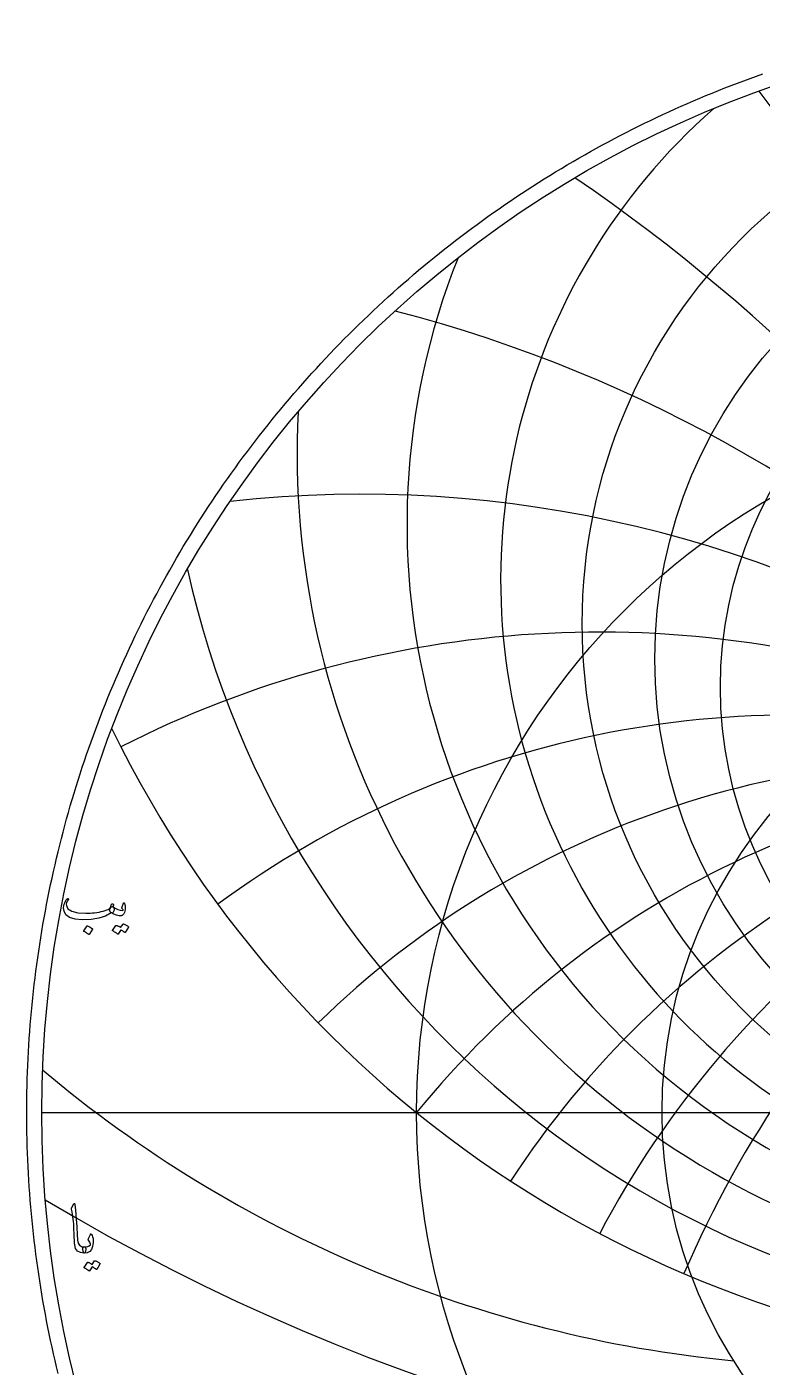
# Model space of a CAD drawing. Header units: millimetres. Extents: x -54 to 54, y -54 to 55.
# Drawn here: x -53.8 to -17.9, y -12.5 to 53.1 of the extents above; entities that cross this region are included whole.
import ezdxf

# ---------------------------------------------------------------- set-up
doc = ezdxf.new("R2010")
doc.units = ezdxf.units.MM
for name, color, linetype in [('CUT_OUTER', 1, 'Continuous'), ('ENGRAVE', 7, 'Continuous'), ('ENGRAVE_FINE', 8, 'Continuous'), ('TEXT', 5, 'Continuous')]:
    doc.layers.add(name, color=color, linetype=linetype)

msp = doc.modelspace()

# ---------------------------------------------------------------- linework, layer by layer
at = {"layer": 'CUT_OUTER'}
msp.add_lwpolyline([(-52.3009, -12.7602), (-52.3782, -12.439), (-52.4536, -12.1174), (-52.5269, -11.7953), (-52.5983, -11.4728), (-52.6677, -11.1498), (-52.7351, -10.8265), (-52.8006, -10.5027), (-52.864, -10.1785), (-52.9255, -9.854), (-52.985, -9.529), (-53.0424, -9.2037), (-53.0979, -8.8781), (-53.1514, -8.5521), (-53.2028, -8.2258), (-53.2523, -7.8992), (-53.2998, -7.5723), (-53.3452, -7.2452), (-53.3887, -6.9177), (-53.4301, -6.59), (-53.4696, -6.262), (-53.507, -5.9338), (-53.5424, -5.6054), (-53.5758, -5.2768), (-53.6071, -4.9479), (-53.6365, -4.6189), (-53.6638, -4.2897), (-53.6891, -3.9603), (-53.7124, -3.6308), (-53.7337, -3.3012), (-53.7529, -2.9714), (-53.7702, -2.6416), (-53.7853, -2.3116), (-53.7985, -1.9815), (-53.8097, -1.6514), (-53.8188, -1.3212), (-53.8259, -0.9909), (-53.8309, -0.6606), (-53.834, -0.3303), (-53.835, 0), (-53.834, 0.3303), (-53.8309, 0.6606), (-53.8259, 0.9909), (-53.8188, 1.3212), (-53.8097, 1.6514), (-53.7985, 1.9815), (-53.7853, 2.3116), (-53.7702, 2.6416), (-53.7529, 2.9714), (-53.7337, 3.3012), (-53.7124, 3.6308), (-53.6891, 3.9603), (-53.6638, 4.2897), (-53.6365, 4.6189), (-53.6071, 4.9479), (-53.5758, 5.2768), (-53.5424, 5.6054), (-53.507, 5.9338), (-53.4696, 6.262), (-53.4301, 6.59), (-53.3887, 6.9177), (-53.3452, 7.2452), (-53.2998, 7.5723), (-53.2523, 7.8992), (-53.2028, 8.2258), (-53.1514, 8.5521), (-53.0979, 8.8781), (-53.0424, 9.2037), (-52.985, 9.529), (-52.9255, 9.854), (-52.864, 10.1785), (-52.8006, 10.5027), (-52.7351, 10.8265), (-52.6677, 11.1498), (-52.5983, 11.4728), (-52.5269, 11.7953), (-52.4536, 12.1174), (-52.3782, 12.439), (-52.3009, 12.7602), (-52.2216, 13.0808), (-52.1404, 13.401), (-52.0572, 13.7207), (-51.972, 14.0399), (-51.8849, 14.3585), (-51.7958, 14.6766), (-51.7048, 14.9941), (-51.6118, 15.3111), (-51.5169, 15.6275), (-51.42, 15.9433), (-51.3212, 16.2585), (-51.2205, 16.5731), (-51.1178, 16.8871), (-51.0133, 17.2004), (-50.9068, 17.5131), (-50.7984, 17.8251), (-50.688, 18.1365), (-50.5758, 18.4471), (-50.4616, 18.7571), (-50.3456, 19.0664), (-50.2277, 19.3749), (-50.1078, 19.6828), (-49.9861, 19.9899), (-49.8625, 20.2962), (-49.7371, 20.6018), (-49.6097, 20.9066), (-49.4805, 21.2106), (-49.3494, 21.5138), (-49.2165, 21.8162), (-49.0817, 22.1177), (-48.9451, 22.4185), (-48.8066, 22.7184), (-48.6663, 23.0174), (-48.5241, 23.3156), (-48.3801, 23.6129), (-48.2343, 23.9093), (-48.0867, 24.2048), (-47.9373, 24.4994), (-47.7861, 24.7931), (-47.6331, 25.0858), (-47.4782, 25.3776), (-47.3216, 25.6685), (-47.1632, 25.9584), (-47.0031, 26.2473), (-46.8411, 26.5352), (-46.6774, 26.8221), (-46.512, 27.108), (-46.3448, 27.3929), (-46.1758, 27.6767), (-46.0051, 27.9595), (-45.8327, 28.2413), (-45.6586, 28.522), (-45.4827, 28.8016), (-45.3051, 29.0801), (-45.1258, 29.3576), (-44.9448, 29.6339), (-44.7622, 29.9091), (-44.5778, 30.1832), (-44.3918, 30.4562), (-44.2041, 30.728), (-44.0147, 30.9986), (-43.8236, 31.2681), (-43.631, 31.5364), (-43.4366, 31.8035), (-43.2407, 32.0695), (-43.0431, 32.3342), (-42.8439, 32.5977), (-42.6431, 32.86), (-42.4406, 33.121), (-42.2366, 33.3808), (-42.031, 33.6393), (-41.8238, 33.8966), (-41.615, 34.1526), (-41.4047, 34.4073), (-41.1928, 34.6607), (-40.9793, 34.9128), (-40.7643, 35.1636), (-40.5478, 35.413), (-40.3298, 35.6612), (-40.1102, 35.9079), (-39.8891, 36.1534), (-39.6665, 36.3975), (-39.4424, 36.6402), (-39.2169, 36.8815), (-38.9898, 37.1214), (-38.7613, 37.36), (-38.5314, 37.5971), (-38.3, 37.8328), (-38.0671, 38.0671), (-37.8328, 38.3), (-37.5971, 38.5314), (-37.36, 38.7613), (-37.1214, 38.9898), (-36.8815, 39.2169), (-36.6402, 39.4424), (-36.3975, 39.6665), (-36.1534, 39.8891), (-35.9079, 40.1102), (-35.6612, 40.3298), (-35.413, 40.5478), (-35.1636, 40.7643), (-34.9128, 40.9793), (-34.6607, 41.1928), (-34.4073, 41.4047), (-34.1526, 41.615), (-33.8966, 41.8238), (-33.6393, 42.031), (-33.3808, 42.2366), (-33.121, 42.4406), (-32.86, 42.6431), (-32.5977, 42.8439), (-32.3342, 43.0431), (-32.0695, 43.2407), (-31.8035, 43.4366), (-31.5364, 43.631), (-31.2681, 43.8236), (-30.9986, 44.0147), (-30.728, 44.2041), (-30.4562, 44.3918), (-30.1832, 44.5778), (-29.9091, 44.7622), (-29.6339, 44.9448), (-29.3576, 45.1258), (-29.0801, 45.3051), (-28.8016, 45.4827), (-28.522, 45.6586), (-28.2413, 45.8327), (-27.9595, 46.0051), (-27.6767, 46.1758), (-27.3929, 46.3448), (-27.108, 46.512), (-26.8221, 46.6774), (-26.5352, 46.8411), (-26.2473, 47.0031), (-25.9584, 47.1632), (-25.6685, 47.3216), (-25.3776, 47.4782), (-25.0858, 47.6331), (-24.7931, 47.7861), (-24.4994, 47.9373), (-24.2048, 48.0867), (-23.9093, 48.2343), (-23.6129, 48.3801), (-23.3156, 48.5241), (-23.0174, 48.6663), (-22.7184, 48.8066), (-22.4185, 48.9451), (-22.1177, 49.0817), (-21.8162, 49.2165), (-21.5138, 49.3494), (-21.2106, 49.4805), (-20.9066, 49.6097), (-20.6018, 49.7371), (-20.2962, 49.8625), (-19.9899, 49.9861), (-19.6828, 50.1078), (-19.3749, 50.2277), (-19.0664, 50.3456), (-18.7571, 50.4616), (-18.4471, 50.5758), (-18.1365, 50.688), (-17.8251, 50.7984)], dxfattribs=at)
at = {"layer": 'ENGRAVE'}
msp.add_lwpolyline([(-53.1, 0), (53.1, 0)], dxfattribs=at)
for centre, radius in [((0, 0), 53.1), ((0, 23.9193), 26.6549), ((0, 22.1941), 23.1043), ((0, 20.8037), 19.8935), ((0, 0), 34.7587), ((0, 0), 22.7527)]:
    msp.add_circle(centre, radius, dxfattribs=at)
for centre, radius, start, end in [((0, 26.0725), 30.6486, 131.307855, 48.692145), ((0, 28.7877), 35.2299, 158.307565, 21.692435), ((0, 32.2642), 40.609, 177.166321, 2.833679), ((0, 36.8095), 47.1055, 192.562112, 347.437888), ((0, 42.9234), 55.2321, 205.930897, 334.069103), ((0, -28.147), 44.7261, 39, 141), ((0, -28.147), 44.7261, 39, 141), ((-13.2423, 49.4209), 61.8543, 229.930345, 264.433471)]:
    msp.add_arc(centre, radius, start, end, dxfattribs=at)
at = {"layer": 'ENGRAVE_FINE'}
for centre, radius, start, end in [((-122.8839, -28.147), 130.7703, 7.145895, 36.6736), ((-122.8839, -28.147), 130.7703, 7.145895, 36.6736), ((-77.4679, -28.147), 89.4522, 10.840654, 55.662821), ((-77.4679, -28.147), 89.4522, 10.840654, 55.662821), ((-53.3025, -28.147), 69.5814, 14.688568, 75.445741), ((-53.3025, -28.147), 69.5814, 14.688568, 75.445741), ((-37.5296, -28.147), 58.3858, 18.753071, 96.251491), ((-37.5296, -28.147), 58.3858, 18.753071, 96.251491), ((-25.8226, -28.147), 51.6452, 23.109812, 116.954145), ((-25.8226, -28.147), 51.6452, 23.109812, 116.954145), ((25.8226, -28.147), 51.6452, 63.045855, 156.890188), ((25.8226, -28.147), 51.6452, 63.045855, 156.890188), ((-16.279, -28.147), 47.5965, 27.851987, 126.345474), ((-16.279, -28.147), 47.5965, 27.851987, 126.345474), ((16.279, -28.147), 47.5965, 53.654526, 152.148013), ((16.279, -28.147), 47.5965, 53.654526, 152.148013), ((-7.8864, -28.147), 45.4161, 33.097661, 134.238363), ((-7.8864, -28.147), 45.4161, 33.097661, 134.238363), ((7.8864, -28.147), 45.4161, 45.761637, 146.902339), ((7.8864, -28.147), 45.4161, 45.761637, 146.902339), ((0, 84.3344), 103.2068, 239.147014, 300.852986)]:
    msp.add_arc(centre, radius, start, end, dxfattribs=at)
at = {"layer": 'TEXT'}
for points in [[(-49.6184, 10.0594), (-49.6152, 10.0577), (-49.6122, 10.056), (-49.6093, 10.0544), (-49.6067, 10.0527), (-49.6041, 10.0508), (-49.6013, 10.0485), (-49.5982, 10.0458), (-49.595, 10.0426), (-49.568, 10.0108), (-49.5573, 9.9656), (-49.563, 9.907), (-49.5849, 9.835), (-49.6052, 9.7912), (-49.626, 9.7638), (-49.6471, 9.7527), (-49.6687, 9.7579), (-49.6796, 9.7632), (-49.6888, 9.7655), (-49.6963, 9.7648), (-49.7022, 9.7613), (-49.9768, 9.6109), (-50.3051, 9.505), (-50.687, 9.4435), (-51.1224, 9.4263), (-51.4746, 9.4564), (-51.7405, 9.5368), (-51.9201, 9.6675), (-52.0135, 9.8484), (-52.0279, 9.9338), (-52.031, 10.0192), (-52.0229, 10.1046), (-52.0034, 10.19), (-51.9768, 10.2656), (-51.9439, 10.3349), (-51.9048, 10.3979), (-51.8594, 10.4546), (-51.8508, 10.4618), (-51.8418, 10.4664), (-51.8324, 10.4685), (-51.8225, 10.468), (-51.8133, 10.4641), (-51.8058, 10.4588), (-51.7999, 10.4523), (-51.7957, 10.4446), (-51.7938, 10.4371), (-51.7949, 10.4279), (-51.7989, 10.417), (-51.8058, 10.4044), (-51.8543, 10.3332), (-51.8862, 10.2637), (-51.9012, 10.1959), (-51.8996, 10.1297), (-51.82, 9.9639), (-51.6349, 9.845), (-51.3444, 9.773), (-50.9483, 9.7479), (-50.8395, 9.7495), (-50.7309, 9.7546), (-50.6226, 9.7629), (-50.5145, 9.7747), (-50.4072, 9.7897), (-50.3013, 9.8082), (-50.197, 9.8299), (-50.0941, 9.8551), (-49.9942, 9.8835), (-49.9124, 9.912), (-49.8485, 9.9405), (-49.8027, 9.9689), (-49.785, 9.984), (-49.7687, 10.0024), (-49.754, 10.0242), (-49.7407, 10.0493), (-49.7282, 10.0774), (-49.716, 10.108), (-49.704, 10.141), (-49.6921, 10.1766), (-49.6875, 10.1875), (-49.6804, 10.1967), (-49.6708, 10.2043), (-49.6586, 10.2101), (-49.6456, 10.2133), (-49.6335, 10.2126), (-49.6222, 10.2082), (-49.6117, 10.2001), (-49.6034, 10.1888), (-49.5983, 10.175), (-49.5967, 10.1586), (-49.5983, 10.1398)], [(-49.7189, 9.7914), (-49.7554, 9.826), (-49.7742, 9.8693), (-49.7754, 9.9214), (-49.7591, 9.9823), (-49.7237, 10.037), (-49.6913, 10.0703), (-49.6618, 10.0822), (-49.6352, 10.0728), (-49.5096, 9.9897), (-49.384, 9.9313), (-49.2583, 9.8976), (-49.1327, 9.8886), (-49.1283, 9.8894), (-49.1252, 9.8919), (-49.1233, 9.8961), (-49.1227, 9.902), (-49.1258, 9.913), (-49.1352, 9.9296), (-49.1509, 9.9516), (-49.1729, 9.979), (-49.1771, 9.9874), (-49.1796, 9.9957), (-49.1805, 10.0041), (-49.1796, 10.0125), (-49.0992, 10.2436), (-49.0955, 10.2524), (-49.0909, 10.2587), (-49.0854, 10.2625), (-49.0791, 10.2637), (-49.0729, 10.2627), (-49.0674, 10.2595), (-49.0628, 10.2543), (-49.059, 10.247), (-49.0339, 10.1718), (-49.0188, 10.0971), (-49.0138, 10.0228), (-49.0188, 9.9488), (-49.0352, 9.8569), (-49.0574, 9.7822), (-49.0854, 9.7246), (-49.1193, 9.6842), (-49.1451, 9.662), (-49.1687, 9.6457), (-49.1903, 9.6352), (-49.2098, 9.6306), (-49.322, 9.6281), (-49.4442, 9.6541), (-49.5766, 9.7085), (-49.7189, 9.7914)], [(-49.1227, 9.222), (-49.1185, 9.2262), (-49.1126, 9.2287), (-49.1051, 9.2295), (-49.0959, 9.2287), (-49.0629, 9.2163), (-49.031, 9.2027), (-49.0001, 9.1878), (-48.9703, 9.1717), (-48.9413, 9.1541), (-48.9129, 9.1349), (-48.8852, 9.1139), (-48.8581, 9.0913), (-48.8528, 9.0844), (-48.8505, 9.0771), (-48.8511, 9.0693), (-48.8547, 9.0612), (-49.0155, 8.8066), (-49.0199, 8.8033), (-49.0264, 8.8033), (-49.035, 8.8066), (-49.0456, 8.8133), (-49.053, 8.8195), (-49.0649, 8.828), (-49.0814, 8.8387), (-49.1026, 8.8518), (-49.1285, 8.8674), (-49.1595, 8.8857), (-49.1955, 8.9068), (-49.2366, 8.9305), (-49.3639, 8.7329), (-49.3697, 8.7268), (-49.3773, 8.7254), (-49.3865, 8.7285), (-49.3974, 8.7363), (-49.4068, 8.743), (-49.4216, 8.753), (-49.4419, 8.7664), (-49.4677, 8.7832), (-49.4993, 8.8033), (-49.5372, 8.8267), (-49.5814, 8.8535), (-49.6318, 8.8837), (-49.6371, 8.8887), (-49.6394, 8.8937), (-49.6387, 8.8987), (-49.6352, 8.9037), (-49.471, 9.1483), (-49.4669, 9.1525), (-49.461, 9.155), (-49.4535, 9.1558), (-49.4442, 9.155), (-49.4162, 9.1459), (-49.389, 9.1353), (-49.3626, 9.1233), (-49.3371, 9.1098), (-49.3124, 9.095), (-49.2885, 9.0792), (-49.2655, 9.0623), (-49.2433, 9.0444)], [(-50.888, 9.1282), (-50.8838, 9.1324), (-50.8779, 9.1349), (-50.8704, 9.1357), (-50.8612, 9.1349), (-50.7961, 9.1085), (-50.7347, 9.0763), (-50.6771, 9.0382), (-50.6233, 8.9942), (-50.6181, 8.9875), (-50.6158, 8.9808), (-50.6164, 8.9741), (-50.62, 8.9674), (-50.7774, 8.7128), (-50.7833, 8.7067), (-50.7908, 8.7053), (-50.8, 8.7084), (-50.8109, 8.7162), (-50.8203, 8.7229), (-50.8352, 8.7329), (-50.8555, 8.7463), (-50.8813, 8.7631), (-50.9129, 8.7832), (-50.9508, 8.8066), (-50.9949, 8.8334), (-51.0454, 8.8636), (-51.0521, 8.8686), (-51.0554, 8.8736), (-51.0554, 8.8786), (-51.0521, 8.8837)], [(-51.5296, -4.4599), (-51.5231, -4.4499), (-51.517, -4.4432), (-51.5113, -4.4398), (-51.5061, -4.4398), (-51.4982, -4.4442), (-51.491, -4.4574), (-51.4848, -4.4794), (-51.4793, -4.5102), (-51.4517, -4.7603), (-51.4291, -4.9917), (-51.4115, -5.2042), (-51.3989, -5.3978), (-51.3909, -5.5634), (-51.3834, -5.7119), (-51.3766, -5.8431), (-51.3705, -5.9572), (-51.3651, -6.0542), (-51.3608, -6.1339), (-51.3576, -6.1965), (-51.3554, -6.2419), (-51.3257, -6.378), (-51.2599, -6.4781), (-51.1582, -6.5422), (-51.0204, -6.5702), (-50.9821, -6.5803), (-50.9576, -6.6037), (-50.9469, -6.6406), (-50.9501, -6.6908), (-50.9658, -6.7699), (-50.9827, -6.8265), (-51.0009, -6.8604), (-51.0204, -6.8717), (-51.2143, -6.8461), (-51.3571, -6.7695), (-51.4488, -6.6418), (-51.4894, -6.463), (-51.4958, -6.3775), (-51.5015, -6.2918), (-51.5066, -6.2058), (-51.5111, -6.1197), (-51.5152, -6.0333), (-51.5191, -5.9468), (-51.5228, -5.86), (-51.5262, -5.773), (-51.5325, -5.6071), (-51.5413, -5.4577), (-51.5526, -5.3249), (-51.5664, -5.2086), (-51.5827, -5.0969), (-51.6016, -4.9779), (-51.6229, -4.8515), (-51.6468, -4.7178), (-51.6499, -4.6938), (-51.6493, -4.6718), (-51.6449, -4.6519), (-51.6368, -4.6341)], [(-50.8194, -6.1649), (-50.7256, -5.9572), (-50.7118, -5.9344), (-50.6972, -5.9262), (-50.6817, -5.9327), (-50.6653, -5.9539), (-50.6352, -6.0172), (-50.6118, -6.0833), (-50.595, -6.152), (-50.585, -6.2235), (-50.5818, -6.2982), (-50.5858, -6.3763), (-50.5969, -6.4581), (-50.6151, -6.5434), (-50.6706, -6.687), (-50.7566, -6.7896), (-50.8732, -6.8512), (-51.0204, -6.8717), (-51.0374, -6.861), (-51.0547, -6.829), (-51.0725, -6.7756), (-51.0908, -6.7008), (-51.096, -6.6609), (-51.0949, -6.628), (-51.0876, -6.6022), (-51.074, -6.5836), (-51.0631, -6.5765), (-51.0506, -6.5719), (-51.0363, -6.5698), (-51.0204, -6.5702), (-50.9277, -6.5673), (-50.8471, -6.5484), (-50.7786, -6.5137), (-50.7223, -6.463), (-50.7198, -6.459), (-50.7189, -6.4538), (-50.7198, -6.4473), (-50.7223, -6.4396), (-50.7355, -6.3923), (-50.7549, -6.3441), (-50.7807, -6.2951), (-50.8127, -6.2453), (-50.8232, -6.2264), (-50.8278, -6.2068), (-50.8265, -6.1863), (-50.8194, -6.1649)], [(-50.5213, -7.2502), (-50.5171, -7.246), (-50.5113, -7.2435), (-50.5037, -7.2427), (-50.4945, -7.2435), (-50.4615, -7.2558), (-50.4296, -7.2695), (-50.3987, -7.2843), (-50.3689, -7.3004), (-50.3399, -7.318), (-50.3115, -7.3373), (-50.2838, -7.3582), (-50.2567, -7.3808), (-50.2515, -7.3877), (-50.2491, -7.3951), (-50.2498, -7.4028), (-50.2533, -7.411), (-50.4141, -7.6656), (-50.4185, -7.6689), (-50.425, -7.6689), (-50.4336, -7.6656), (-50.4443, -7.6589), (-50.4516, -7.6527), (-50.4635, -7.6442), (-50.4801, -7.6334), (-50.5012, -7.6203), (-50.5272, -7.6047), (-50.5582, -7.5864), (-50.5942, -7.5654), (-50.6352, -7.5416), (-50.7625, -7.7392), (-50.7683, -7.7453), (-50.7759, -7.7468), (-50.7851, -7.7436), (-50.796, -7.7359), (-50.8054, -7.7292), (-50.8203, -7.7191), (-50.8406, -7.7058), (-50.8663, -7.689), (-50.8979, -7.6689), (-50.9358, -7.6455), (-50.98, -7.6187), (-51.0305, -7.5885), (-51.0357, -7.5835), (-51.038, -7.5785), (-51.0374, -7.5734), (-51.0338, -7.5684), (-50.8697, -7.3239), (-50.8655, -7.3197), (-50.8596, -7.3172), (-50.8521, -7.3164), (-50.8429, -7.3172), (-50.8148, -7.3263), (-50.7876, -7.3369), (-50.7612, -7.3489), (-50.7357, -7.3624), (-50.711, -7.3772), (-50.6871, -7.393), (-50.6641, -7.4098), (-50.6419, -7.4277)]]:
    msp.add_lwpolyline(points, close=True, dxfattribs=at)

doc.saveas('drawing.dxf')
